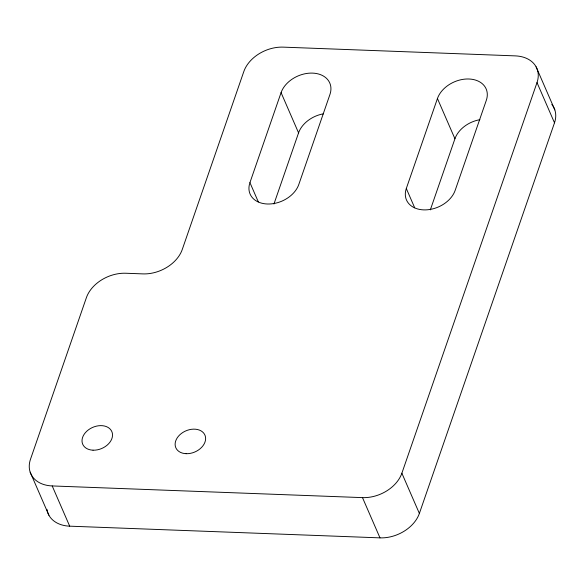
<?xml version="1.0" encoding="UTF-8"?>
<svg xmlns="http://www.w3.org/2000/svg" width="585" height="585" viewBox="0 0 585 585"><rect width="100%" height="100%" fill="white"/><g stroke="black" fill="none" stroke-linecap="round" stroke-linejoin="round"><path stroke-width="0.88" d="M249.941 182.622L281.071 92.635A26.464 19.13 -23.5 0 1 312.58 73.11A26.464 19.13 -23.5 0 1 329.94 94.477L298.811 184.465A26.464 19.13 -23.5 0 1 267.301 203.997A26.464 19.13 -23.5 0 1 249.941 182.622L258.321 201.905M273.955 204.004L298.569 132.875A26.464 19.13 -23.5 0 1 323.512 113.804M406.312 188.509L437.441 98.529A26.464 19.13 -23.5 0 1 468.951 78.997A26.464 19.13 -23.5 0 1 486.303 100.364L455.174 190.352A26.464 19.13 -23.5 0 1 423.672 209.883A26.464 19.13 -23.5 0 1 406.312 188.509L414.692 207.792M430.326 209.891L454.933 138.762A26.464 19.13 -23.5 0 1 479.875 119.691M52.197 485.938L362.495 497.623A33.074 23.912 -23.5 0 0 401.873 473.214L537.008 82.595A33.074 23.912 -23.5 0 0 515.312 55.882L283.198 47.136A33.074 23.912 -23.5 0 0 243.813 71.553L182.264 249.481A33.074 23.912 -23.5 0 1 142.879 273.89L125.775 273.246A33.074 23.912 -23.5 0 0 86.39 297.663L30.5 459.225A33.074 23.912 -23.5 0 0 52.197 485.938L69.688 526.171L379.987 537.864A33.074 23.912 -23.5 0 0 419.372 513.447L554.5 122.828A33.074 23.912 -23.5 0 0 551.809 104.415M536.079 66.792L554.829 109.892M537.008 82.595L554.5 122.828M437.441 98.529L454.933 138.762M281.071 92.635L298.569 132.875M401.873 473.214L419.372 513.447M362.495 497.623L379.987 537.864M30.171 472.161L48.921 515.261M69.688 526.171A33.074 23.912 -23.5 0 1 46.932 509.33M93.03 450.187A15.875 11.481 -23.5 0 0 112.093 432.256A15.875 11.481 -23.5 0 0 86.697 431.299A15.875 11.481 -23.5 0 0 93.03 450.187M186.125 453.689A15.875 11.481 -23.5 0 0 205.189 435.766A15.875 11.481 -23.5 0 0 179.8 434.809A15.875 11.481 -23.5 0 0 186.125 453.689"/></g></svg>
